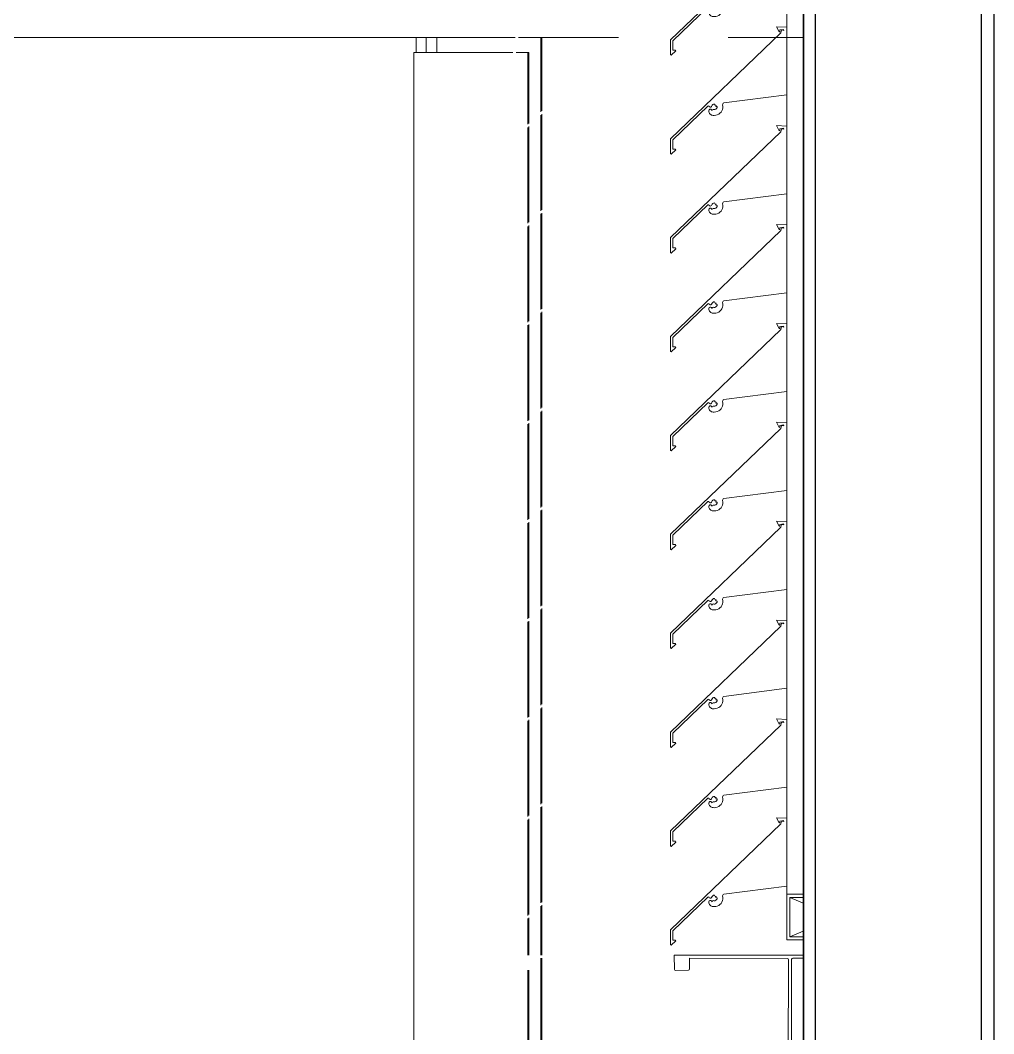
# Model space of a CAD drawing. Header units: millimetres. Extents: x -220592 to 404889, y -217665 to 38245.
# Drawn here: x 27251 to 27890, y -37621 to -36955 of the extents above; entities that cross this region are included whole.
import ezdxf

# ---------------------------------------------------------------- set-up
doc = ezdxf.new("R2010")
doc.units = ezdxf.units.MM
doc.set_wipeout_variables(frame=1)
doc.linetypes.add('XKITLINE00', pattern=[0])
for name, color, linetype in [('000 - 0_HIDE_OBJ_FRAMING_DEF_SUB_1', 7, 'Continuous'), ('000 - STRUCTURE_STEEL_FRAMING_SUB_COLOR_1', 7, 'Continuous'), ('000 - STRUCTURE_STEEL_FRAMING_SUB_COLOR_2', 7, 'Continuous'), ('000 - STRUCTURE_STEEL_FRAMING_WIPEOUT_', 7, 'Continuous')]:
    doc.layers.add(name, color=color, linetype=linetype)
doc.layers.add('Part', color=7, linetype='Continuous', lineweight=0)

# ---------------------------------------------------------------- blocks, each defined once
blk = doc.blocks.new('*A13995')
at = {"layer": 'Part', "color": 7, "linetype": 'XKITLINE00', "lineweight": 0}
for p, q in [((-171.648652, 139.556249), (-171.648652, 152.756135)), ((-172.298652, 152.406131), (-172.298652, 152.610427)), ((-172.298652, 151.756131), (-172.298652, 151.960427)), ((-172.298652, 151.106131), (-172.298652, 151.310427)), ((-172.298652, 150.456131), (-172.298652, 150.660427)), ((-172.298652, 149.806131), (-172.298652, 150.010427)), ((-172.298652, 149.156131), (-172.298652, 149.360427)), ((-172.298652, 148.506131), (-172.298652, 148.710427)), ((-172.298652, 147.856131), (-172.298652, 148.060427)), ((-172.298652, 147.206131), (-172.298652, 147.410427)), ((-172.298652, 146.556131), (-172.298652, 146.760427)), ((-172.298652, 145.906131), (-172.298652, 146.110427)), ((-172.298652, 145.256131), (-172.298652, 145.460427)), ((-172.298652, 144.606131), (-172.298652, 144.810427)), ((-172.298652, 143.956131), (-172.298652, 144.160427)), ((-172.298652, 143.306131), (-172.298652, 143.510427)), ((-172.298652, 142.656131), (-172.298652, 142.860427)), ((-172.298652, 142.006131), (-172.298652, 142.210427)), ((-172.298652, 141.356131), (-172.298652, 141.560427)), ((-172.298652, 140.706131), (-172.298652, 140.910427)), ((-172.298652, 140.056131), (-172.298652, 140.260427)), ((-172.298652, 139.556249), (-172.298652, 139.610427))]:
    blk.add_line(p, q, dxfattribs=at)
blk = doc.blocks.new('*A14062')
at = {"layer": 'Part', "color": 7, "linetype": 'XKITLINE00', "lineweight": 0}
for p, q in [((-172.298462, 140.056123), (-172.366148, 140.058745)), ((-172.366148, 140.058745), (-172.350613, 140.025258)), ((-172.350613, 140.025258), (-172.34549, 140.02567)), ((-172.34549, 140.02567), (-172.345361, 140.037861)), ((-172.345361, 140.037861), (-172.320378, 140.041001)), ((-172.335358, 140.037332), (-172.338255, 140.018789)), ((-172.335358, 140.037332), (-172.318342, 140.034428)), ((-172.320378, 140.041001), (-172.318342, 140.034428)), ((-172.298455, 139.610453), (-172.298462, 140.056123)), ((-172.338255, 140.018789), (-173.063377, 139.322543)), ((-172.720672, 139.550681), (-172.717536, 139.555233)), ((-172.717536, 139.555233), (-172.712461, 139.557423)), ((-172.712461, 139.557423), (-172.298455, 139.610453)), ((-173.048341, 139.316176), (-172.817326, 139.537579)), ((-172.817326, 139.537579), (-172.812166, 139.538671)), ((-172.810019, 139.512761), (-172.812659, 139.507287)), ((-172.812659, 139.507287), (-172.812163, 139.499517)), ((-172.812166, 139.538671), (-172.808512, 139.534044)), ((-172.812163, 139.499517), (-172.810428, 139.494021)), ((-172.810428, 139.494021), (-172.807674, 139.488958)), ((-172.804875, 139.515998), (-172.810019, 139.512761)), ((-172.808512, 139.534044), (-172.804048, 139.53019)), ((-172.807674, 139.488958), (-172.804002, 139.484515)), ((-172.798797, 139.51601), (-172.804875, 139.515998)), ((-172.804048, 139.53019), (-172.798154, 139.530396)), ((-172.793641, 139.512792), (-172.798797, 139.51601)), ((-172.798154, 139.530396), (-172.793971, 139.534553)), ((-172.793971, 139.534553), (-172.790857, 139.542126)), ((-172.790699, 139.50732), (-172.793641, 139.512792)), ((-172.790857, 139.542126), (-172.78619, 139.546913)), ((-172.788669, 139.512301), (-172.790699, 139.50732)), ((-172.783858, 139.514708), (-172.788669, 139.512301)), ((-172.78619, 139.546913), (-172.780114, 139.549703)), ((-172.77794, 139.513803), (-172.783858, 139.514708)), ((-172.780114, 139.549703), (-172.773442, 139.550125)), ((-172.77144, 139.514147), (-172.77794, 139.513803)), ((-172.773442, 139.550125), (-172.77112, 139.542735)), ((-172.765472, 139.516745), (-172.77144, 139.514147)), ((-172.77112, 139.542735), (-172.763955, 139.541791)), ((-172.76079, 139.521267), (-172.765472, 139.516745)), ((-172.763955, 139.541791), (-172.765124, 139.534731)), ((-172.765124, 139.534731), (-172.757418, 139.533625)), ((-172.757988, 139.527141), (-172.76079, 139.521267)), ((-172.757418, 139.533625), (-172.757988, 139.527141)), ((-172.747074, 139.483445), (-172.738758, 139.489423)), ((-172.738758, 139.489423), (-172.731662, 139.49681)), ((-172.731662, 139.49681), (-172.726022, 139.50536)), ((-172.726022, 139.50536), (-172.722024, 139.51479)), ((-172.722024, 139.51479), (-172.719801, 139.524789)), ((-172.720912, 139.545159), (-172.720672, 139.550681)), ((-172.719426, 139.535025), (-172.720912, 139.545159)), ((-172.719801, 139.524789), (-172.719426, 139.535025)), ((-172.804002, 139.484515), (-172.799549, 139.480857)), ((-172.799549, 139.480857), (-172.794479, 139.478117)), ((-172.794479, 139.478117), (-172.788978, 139.476398)), ((-172.788978, 139.476398), (-172.78325, 139.475762)), ((-172.78325, 139.475762), (-172.776451, 139.475664)), ((-172.776451, 139.475664), (-172.766238, 139.476449)), ((-172.766238, 139.476449), (-172.756337, 139.479072)), ((-172.756337, 139.479072), (-172.747074, 139.483445)), ((-173.063377, 139.322543), (-173.062824, 139.223392)), ((-173.047999, 139.25483), (-173.048341, 139.316176)), ((-173.062824, 139.223392), (-173.058143, 139.220923)), ((-173.058143, 139.220923), (-173.029494, 139.249812)), ((-173.030579, 139.254733), (-173.047999, 139.25483)), ((-173.029494, 139.249812), (-173.030579, 139.254733))]:
    blk.add_line(p, q, dxfattribs=at)
blk = doc.blocks.new('*A14063')
at = {"layer": 'Part', "color": 7, "linetype": 'XKITLINE00', "lineweight": 0}
for p, q in [((-172.298462, 140.706123), (-172.366148, 140.708745)), ((-172.366148, 140.708745), (-172.350613, 140.675258)), ((-172.34549, 140.67567), (-172.345361, 140.687861)), ((-172.345361, 140.687861), (-172.320378, 140.691001)), ((-172.335358, 140.687332), (-172.338255, 140.668789)), ((-172.335358, 140.687332), (-172.318342, 140.684428)), ((-172.320378, 140.691001), (-172.318342, 140.684428)), ((-172.298455, 140.260453), (-172.298462, 140.706123)), ((-172.338255, 140.668789), (-173.063377, 139.972543)), ((-172.350613, 140.675258), (-172.34549, 140.67567)), ((-172.712461, 140.207423), (-172.298455, 140.260453)), ((-173.048341, 139.966176), (-172.817326, 140.187579)), ((-172.817326, 140.187579), (-172.812166, 140.188671)), ((-172.810019, 140.162761), (-172.812659, 140.157287)), ((-172.812659, 140.157287), (-172.812163, 140.149517)), ((-172.812166, 140.188671), (-172.808512, 140.184044)), ((-172.804875, 140.165998), (-172.810019, 140.162761)), ((-172.808512, 140.184044), (-172.804048, 140.18019)), ((-172.798797, 140.16601), (-172.804875, 140.165998)), ((-172.804048, 140.18019), (-172.798154, 140.180396)), ((-172.793641, 140.162792), (-172.798797, 140.16601)), ((-172.798154, 140.180396), (-172.793971, 140.184553)), ((-172.793971, 140.184553), (-172.790857, 140.192126)), ((-172.790699, 140.15732), (-172.793641, 140.162792)), ((-172.790857, 140.192126), (-172.78619, 140.196913)), ((-172.788669, 140.162301), (-172.790699, 140.15732)), ((-172.783858, 140.164708), (-172.788669, 140.162301)), ((-172.78619, 140.196913), (-172.780114, 140.199703)), ((-172.77794, 140.163803), (-172.783858, 140.164708)), ((-172.780114, 140.199703), (-172.773442, 140.200125)), ((-172.77144, 140.164147), (-172.77794, 140.163803)), ((-172.773442, 140.200125), (-172.77112, 140.192735)), ((-172.765472, 140.166745), (-172.77144, 140.164147)), ((-172.77112, 140.192735), (-172.763955, 140.191791)), ((-172.76079, 140.171267), (-172.765472, 140.166745)), ((-172.763955, 140.191791), (-172.765124, 140.184731)), ((-172.765124, 140.184731), (-172.757418, 140.183625)), ((-172.757988, 140.177141), (-172.76079, 140.171267)), ((-172.757418, 140.183625), (-172.757988, 140.177141)), ((-172.731662, 140.14681), (-172.726022, 140.15536)), ((-172.726022, 140.15536), (-172.722024, 140.16479)), ((-172.722024, 140.16479), (-172.719801, 140.174789)), ((-172.720912, 140.195159), (-172.720672, 140.200681)), ((-172.719426, 140.185025), (-172.720912, 140.195159)), ((-172.720672, 140.200681), (-172.717536, 140.205233)), ((-172.719801, 140.174789), (-172.719426, 140.185025)), ((-172.717536, 140.205233), (-172.712461, 140.207423)), ((-172.812163, 140.149517), (-172.810428, 140.144021)), ((-172.810428, 140.144021), (-172.807674, 140.138958)), ((-172.807674, 140.138958), (-172.804002, 140.134515)), ((-172.804002, 140.134515), (-172.799549, 140.130857)), ((-172.799549, 140.130857), (-172.794479, 140.128117)), ((-172.794479, 140.128117), (-172.788978, 140.126398)), ((-172.788978, 140.126398), (-172.78325, 140.125762)), ((-172.78325, 140.125762), (-172.776451, 140.125664)), ((-172.776451, 140.125664), (-172.766238, 140.126449)), ((-172.766238, 140.126449), (-172.756337, 140.129072)), ((-172.756337, 140.129072), (-172.747074, 140.133445)), ((-172.747074, 140.133445), (-172.738758, 140.139423)), ((-172.738758, 140.139423), (-172.731662, 140.14681)), ((-173.063377, 139.972543), (-173.062824, 139.873392)), ((-173.047999, 139.90483), (-173.048341, 139.966176)), ((-173.058143, 139.870923), (-173.029494, 139.899812)), ((-173.030579, 139.904733), (-173.047999, 139.90483)), ((-173.029494, 139.899812), (-173.030579, 139.904733)), ((-173.062824, 139.873392), (-173.058143, 139.870923))]:
    blk.add_line(p, q, dxfattribs=at)
blk = doc.blocks.new('*A14064')
at = {"layer": 'Part', "color": 7, "linetype": 'XKITLINE00', "lineweight": 0}
for p, q in [((-172.298462, 141.356123), (-172.366148, 141.358745)), ((-172.366148, 141.358745), (-172.350613, 141.325258)), ((-172.298455, 140.910453), (-172.298462, 141.356123)), ((-172.338255, 141.318789), (-173.063377, 140.622543)), ((-172.350613, 141.325258), (-172.34549, 141.32567)), ((-172.34549, 141.32567), (-172.345361, 141.337861)), ((-172.345361, 141.337861), (-172.320378, 141.341001)), ((-172.335358, 141.337332), (-172.338255, 141.318789)), ((-172.335358, 141.337332), (-172.318342, 141.334428)), ((-172.320378, 141.341001), (-172.318342, 141.334428)), ((-172.712461, 140.857423), (-172.298455, 140.910453)), ((-173.048341, 140.616176), (-172.817326, 140.837579)), ((-172.817326, 140.837579), (-172.812166, 140.838671)), ((-172.812166, 140.838671), (-172.808512, 140.834044)), ((-172.808512, 140.834044), (-172.804048, 140.83019)), ((-172.804048, 140.83019), (-172.798154, 140.830396)), ((-172.798154, 140.830396), (-172.793971, 140.834553)), ((-172.793971, 140.834553), (-172.790857, 140.842126)), ((-172.790857, 140.842126), (-172.78619, 140.846913)), ((-172.78619, 140.846913), (-172.780114, 140.849703)), ((-172.780114, 140.849703), (-172.773442, 140.850125)), ((-172.773442, 140.850125), (-172.77112, 140.842735)), ((-172.77112, 140.842735), (-172.763955, 140.841791)), ((-172.76079, 140.821267), (-172.765472, 140.816745)), ((-172.763955, 140.841791), (-172.765124, 140.834731)), ((-172.765124, 140.834731), (-172.757418, 140.833625)), ((-172.757988, 140.827141), (-172.76079, 140.821267)), ((-172.757418, 140.833625), (-172.757988, 140.827141)), ((-172.722024, 140.81479), (-172.719801, 140.824789)), ((-172.720912, 140.845159), (-172.720672, 140.850681)), ((-172.719426, 140.835025), (-172.720912, 140.845159)), ((-172.720672, 140.850681), (-172.717536, 140.855233)), ((-172.719801, 140.824789), (-172.719426, 140.835025)), ((-172.717536, 140.855233), (-172.712461, 140.857423)), ((-172.810019, 140.812761), (-172.812659, 140.807287)), ((-172.812659, 140.807287), (-172.812163, 140.799517)), ((-172.812163, 140.799517), (-172.810428, 140.794021)), ((-172.810428, 140.794021), (-172.807674, 140.788958)), ((-172.804875, 140.815998), (-172.810019, 140.812761)), ((-172.807674, 140.788958), (-172.804002, 140.784515)), ((-172.798797, 140.81601), (-172.804875, 140.815998)), ((-172.804002, 140.784515), (-172.799549, 140.780857)), ((-172.799549, 140.780857), (-172.794479, 140.778117)), ((-172.793641, 140.812792), (-172.798797, 140.81601)), ((-172.794479, 140.778117), (-172.788978, 140.776398)), ((-172.790699, 140.80732), (-172.793641, 140.812792)), ((-172.788669, 140.812301), (-172.790699, 140.80732)), ((-172.788978, 140.776398), (-172.78325, 140.775762)), ((-172.783858, 140.814708), (-172.788669, 140.812301)), ((-172.77794, 140.813803), (-172.783858, 140.814708)), ((-172.78325, 140.775762), (-172.776451, 140.775664)), ((-172.77144, 140.814147), (-172.77794, 140.813803)), ((-172.776451, 140.775664), (-172.766238, 140.776449)), ((-172.765472, 140.816745), (-172.77144, 140.814147)), ((-172.766238, 140.776449), (-172.756337, 140.779072)), ((-172.756337, 140.779072), (-172.747074, 140.783445)), ((-172.747074, 140.783445), (-172.738758, 140.789423)), ((-172.738758, 140.789423), (-172.731662, 140.79681)), ((-172.731662, 140.79681), (-172.726022, 140.80536)), ((-172.726022, 140.80536), (-172.722024, 140.81479)), ((-173.063377, 140.622543), (-173.062824, 140.523392)), ((-173.047999, 140.55483), (-173.048341, 140.616176)), ((-173.030579, 140.554733), (-173.047999, 140.55483)), ((-173.029494, 140.549812), (-173.030579, 140.554733)), ((-173.062824, 140.523392), (-173.058143, 140.520923)), ((-173.058143, 140.520923), (-173.029494, 140.549812))]:
    blk.add_line(p, q, dxfattribs=at)
blk = doc.blocks.new('*A14065')
at = {"layer": 'Part', "color": 7, "linetype": 'XKITLINE00', "lineweight": 0}
for p, q in [((-172.338255, 141.968789), (-173.063377, 141.272543)), ((-172.298462, 142.006123), (-172.366148, 142.008745)), ((-172.366148, 142.008745), (-172.350613, 141.975258)), ((-172.350613, 141.975258), (-172.34549, 141.97567)), ((-172.34549, 141.97567), (-172.345361, 141.987861)), ((-172.345361, 141.987861), (-172.320378, 141.991001)), ((-172.335358, 141.987332), (-172.338255, 141.968789)), ((-172.335358, 141.987332), (-172.318342, 141.984428)), ((-172.320378, 141.991001), (-172.318342, 141.984428)), ((-172.298455, 141.560453), (-172.298462, 142.006123)), ((-172.712461, 141.507423), (-172.298455, 141.560453)), ((-173.048341, 141.266176), (-172.817326, 141.487579)), ((-172.817326, 141.487579), (-172.812166, 141.488671)), ((-172.812166, 141.488671), (-172.808512, 141.484044)), ((-172.793971, 141.484553), (-172.790857, 141.492126)), ((-172.790857, 141.492126), (-172.78619, 141.496913)), ((-172.78619, 141.496913), (-172.780114, 141.499703)), ((-172.780114, 141.499703), (-172.773442, 141.500125)), ((-172.773442, 141.500125), (-172.77112, 141.492735)), ((-172.77112, 141.492735), (-172.763955, 141.491791)), ((-172.763955, 141.491791), (-172.765124, 141.484731)), ((-172.720912, 141.495159), (-172.720672, 141.500681)), ((-172.719426, 141.485025), (-172.720912, 141.495159)), ((-172.720672, 141.500681), (-172.717536, 141.505233)), ((-172.717536, 141.505233), (-172.712461, 141.507423)), ((-172.810019, 141.462761), (-172.812659, 141.457287)), ((-172.812659, 141.457287), (-172.812163, 141.449517)), ((-172.812163, 141.449517), (-172.810428, 141.444021)), ((-172.810428, 141.444021), (-172.807674, 141.438958)), ((-172.804875, 141.465998), (-172.810019, 141.462761)), ((-172.808512, 141.484044), (-172.804048, 141.48019)), ((-172.807674, 141.438958), (-172.804002, 141.434515)), ((-172.798797, 141.46601), (-172.804875, 141.465998)), ((-172.804048, 141.48019), (-172.798154, 141.480396)), ((-172.804002, 141.434515), (-172.799549, 141.430857)), ((-172.799549, 141.430857), (-172.794479, 141.428117)), ((-172.793641, 141.462792), (-172.798797, 141.46601)), ((-172.798154, 141.480396), (-172.793971, 141.484553)), ((-172.794479, 141.428117), (-172.788978, 141.426398)), ((-172.790699, 141.45732), (-172.793641, 141.462792)), ((-172.788669, 141.462301), (-172.790699, 141.45732)), ((-172.788978, 141.426398), (-172.78325, 141.425762)), ((-172.783858, 141.464708), (-172.788669, 141.462301)), ((-172.77794, 141.463803), (-172.783858, 141.464708)), ((-172.78325, 141.425762), (-172.776451, 141.425664)), ((-172.77144, 141.464147), (-172.77794, 141.463803)), ((-172.776451, 141.425664), (-172.766238, 141.426449)), ((-172.765472, 141.466745), (-172.77144, 141.464147)), ((-172.766238, 141.426449), (-172.756337, 141.429072)), ((-172.76079, 141.471267), (-172.765472, 141.466745)), ((-172.765124, 141.484731), (-172.757418, 141.483625)), ((-172.757988, 141.477141), (-172.76079, 141.471267)), ((-172.757418, 141.483625), (-172.757988, 141.477141)), ((-172.756337, 141.429072), (-172.747074, 141.433445)), ((-172.747074, 141.433445), (-172.738758, 141.439423)), ((-172.738758, 141.439423), (-172.731662, 141.44681)), ((-172.731662, 141.44681), (-172.726022, 141.45536)), ((-172.726022, 141.45536), (-172.722024, 141.46479)), ((-172.722024, 141.46479), (-172.719801, 141.474789)), ((-172.719801, 141.474789), (-172.719426, 141.485025)), ((-173.063377, 141.272543), (-173.062824, 141.173392)), ((-173.047999, 141.20483), (-173.048341, 141.266176)), ((-173.062824, 141.173392), (-173.058143, 141.170923)), ((-173.058143, 141.170923), (-173.029494, 141.199812)), ((-173.030579, 141.204733), (-173.047999, 141.20483)), ((-173.029494, 141.199812), (-173.030579, 141.204733))]:
    blk.add_line(p, q, dxfattribs=at)
blk = doc.blocks.new('*A14066')
at = {"layer": 'Part', "color": 7, "linetype": 'XKITLINE00', "lineweight": 0}
for p, q in [((-172.338255, 142.618789), (-173.063377, 141.922543)), ((-172.298462, 142.656123), (-172.366148, 142.658745)), ((-172.366148, 142.658745), (-172.350613, 142.625258)), ((-172.350613, 142.625258), (-172.34549, 142.62567)), ((-172.34549, 142.62567), (-172.345361, 142.637861)), ((-172.345361, 142.637861), (-172.320378, 142.641001)), ((-172.335358, 142.637332), (-172.338255, 142.618789)), ((-172.335358, 142.637332), (-172.318342, 142.634428)), ((-172.320378, 142.641001), (-172.318342, 142.634428)), ((-172.298455, 142.210453), (-172.298462, 142.656123)), ((-172.720672, 142.150681), (-172.717536, 142.155233)), ((-172.717536, 142.155233), (-172.712461, 142.157423)), ((-172.712461, 142.157423), (-172.298455, 142.210453)), ((-173.048341, 141.916176), (-172.817326, 142.137579)), ((-172.817326, 142.137579), (-172.812166, 142.138671)), ((-172.810019, 142.112761), (-172.812659, 142.107287)), ((-172.812659, 142.107287), (-172.812163, 142.099517)), ((-172.812166, 142.138671), (-172.808512, 142.134044)), ((-172.812163, 142.099517), (-172.810428, 142.094021)), ((-172.810428, 142.094021), (-172.807674, 142.088958)), ((-172.804875, 142.115998), (-172.810019, 142.112761)), ((-172.808512, 142.134044), (-172.804048, 142.13019)), ((-172.807674, 142.088958), (-172.804002, 142.084515)), ((-172.798797, 142.11601), (-172.804875, 142.115998)), ((-172.804048, 142.13019), (-172.798154, 142.130396)), ((-172.793641, 142.112792), (-172.798797, 142.11601)), ((-172.798154, 142.130396), (-172.793971, 142.134553)), ((-172.793971, 142.134553), (-172.790857, 142.142126)), ((-172.790699, 142.10732), (-172.793641, 142.112792)), ((-172.790857, 142.142126), (-172.78619, 142.146913)), ((-172.788669, 142.112301), (-172.790699, 142.10732)), ((-172.783858, 142.114708), (-172.788669, 142.112301)), ((-172.78619, 142.146913), (-172.780114, 142.149703)), ((-172.77794, 142.113803), (-172.783858, 142.114708)), ((-172.780114, 142.149703), (-172.773442, 142.150125)), ((-172.77144, 142.114147), (-172.77794, 142.113803)), ((-172.773442, 142.150125), (-172.77112, 142.142735)), ((-172.765472, 142.116745), (-172.77144, 142.114147)), ((-172.77112, 142.142735), (-172.763955, 142.141791)), ((-172.76079, 142.121267), (-172.765472, 142.116745)), ((-172.763955, 142.141791), (-172.765124, 142.134731)), ((-172.765124, 142.134731), (-172.757418, 142.133625)), ((-172.757988, 142.127141), (-172.76079, 142.121267)), ((-172.757418, 142.133625), (-172.757988, 142.127141)), ((-172.747074, 142.083445), (-172.738758, 142.089423)), ((-172.738758, 142.089423), (-172.731662, 142.09681)), ((-172.731662, 142.09681), (-172.726022, 142.10536)), ((-172.726022, 142.10536), (-172.722024, 142.11479)), ((-172.722024, 142.11479), (-172.719801, 142.124789)), ((-172.720912, 142.145159), (-172.720672, 142.150681)), ((-172.719426, 142.135025), (-172.720912, 142.145159)), ((-172.719801, 142.124789), (-172.719426, 142.135025)), ((-172.804002, 142.084515), (-172.799549, 142.080857)), ((-172.799549, 142.080857), (-172.794479, 142.078117)), ((-172.794479, 142.078117), (-172.788978, 142.076398)), ((-172.788978, 142.076398), (-172.78325, 142.075762)), ((-172.78325, 142.075762), (-172.776451, 142.075664)), ((-172.776451, 142.075664), (-172.766238, 142.076449)), ((-172.766238, 142.076449), (-172.756337, 142.079072)), ((-172.756337, 142.079072), (-172.747074, 142.083445)), ((-173.063377, 141.922543), (-173.062824, 141.823392)), ((-173.047999, 141.85483), (-173.048341, 141.916176)), ((-173.062824, 141.823392), (-173.058143, 141.820923)), ((-173.058143, 141.820923), (-173.029494, 141.849812)), ((-173.030579, 141.854733), (-173.047999, 141.85483)), ((-173.029494, 141.849812), (-173.030579, 141.854733))]:
    blk.add_line(p, q, dxfattribs=at)
blk = doc.blocks.new('*A14067')
at = {"layer": 'Part', "color": 7, "linetype": 'XKITLINE00', "lineweight": 0}
for p, q in [((-172.298462, 143.306123), (-172.366148, 143.308745)), ((-172.366148, 143.308745), (-172.350613, 143.275258)), ((-172.34549, 143.27567), (-172.345361, 143.287861)), ((-172.345361, 143.287861), (-172.320378, 143.291001)), ((-172.335358, 143.287332), (-172.338255, 143.268789)), ((-172.335358, 143.287332), (-172.318342, 143.284428)), ((-172.320378, 143.291001), (-172.318342, 143.284428)), ((-172.298455, 142.860453), (-172.298462, 143.306123)), ((-172.338255, 143.268789), (-173.063377, 142.572543)), ((-172.350613, 143.275258), (-172.34549, 143.27567)), ((-172.712461, 142.807423), (-172.298455, 142.860453)), ((-173.048341, 142.566176), (-172.817326, 142.787579)), ((-172.817326, 142.787579), (-172.812166, 142.788671)), ((-172.810019, 142.762761), (-172.812659, 142.757287)), ((-172.812659, 142.757287), (-172.812163, 142.749517)), ((-172.812166, 142.788671), (-172.808512, 142.784044)), ((-172.804875, 142.765998), (-172.810019, 142.762761)), ((-172.808512, 142.784044), (-172.804048, 142.78019)), ((-172.798797, 142.76601), (-172.804875, 142.765998)), ((-172.804048, 142.78019), (-172.798154, 142.780396)), ((-172.793641, 142.762792), (-172.798797, 142.76601)), ((-172.798154, 142.780396), (-172.793971, 142.784553)), ((-172.793971, 142.784553), (-172.790857, 142.792126)), ((-172.790699, 142.75732), (-172.793641, 142.762792)), ((-172.790857, 142.792126), (-172.78619, 142.796913)), ((-172.788669, 142.762301), (-172.790699, 142.75732)), ((-172.783858, 142.764708), (-172.788669, 142.762301)), ((-172.78619, 142.796913), (-172.780114, 142.799703)), ((-172.77794, 142.763803), (-172.783858, 142.764708)), ((-172.780114, 142.799703), (-172.773442, 142.800125)), ((-172.77144, 142.764147), (-172.77794, 142.763803)), ((-172.773442, 142.800125), (-172.77112, 142.792735)), ((-172.765472, 142.766745), (-172.77144, 142.764147)), ((-172.77112, 142.792735), (-172.763955, 142.791791)), ((-172.76079, 142.771267), (-172.765472, 142.766745)), ((-172.763955, 142.791791), (-172.765124, 142.784731)), ((-172.765124, 142.784731), (-172.757418, 142.783625)), ((-172.757988, 142.777141), (-172.76079, 142.771267)), ((-172.757418, 142.783625), (-172.757988, 142.777141)), ((-172.731662, 142.74681), (-172.726022, 142.75536)), ((-172.726022, 142.75536), (-172.722024, 142.76479)), ((-172.722024, 142.76479), (-172.719801, 142.774789)), ((-172.720912, 142.795159), (-172.720672, 142.800681)), ((-172.719426, 142.785025), (-172.720912, 142.795159)), ((-172.720672, 142.800681), (-172.717536, 142.805233)), ((-172.719801, 142.774789), (-172.719426, 142.785025)), ((-172.717536, 142.805233), (-172.712461, 142.807423)), ((-172.812163, 142.749517), (-172.810428, 142.744021)), ((-172.810428, 142.744021), (-172.807674, 142.738958)), ((-172.807674, 142.738958), (-172.804002, 142.734515)), ((-172.804002, 142.734515), (-172.799549, 142.730857)), ((-172.799549, 142.730857), (-172.794479, 142.728117)), ((-172.794479, 142.728117), (-172.788978, 142.726398)), ((-172.788978, 142.726398), (-172.78325, 142.725762)), ((-172.78325, 142.725762), (-172.776451, 142.725664)), ((-172.776451, 142.725664), (-172.766238, 142.726449)), ((-172.766238, 142.726449), (-172.756337, 142.729072)), ((-172.756337, 142.729072), (-172.747074, 142.733445)), ((-172.747074, 142.733445), (-172.738758, 142.739423)), ((-172.738758, 142.739423), (-172.731662, 142.74681)), ((-173.063377, 142.572543), (-173.062824, 142.473392)), ((-173.047999, 142.50483), (-173.048341, 142.566176)), ((-173.058143, 142.470923), (-173.029494, 142.499812)), ((-173.030579, 142.504733), (-173.047999, 142.50483)), ((-173.029494, 142.499812), (-173.030579, 142.504733)), ((-173.062824, 142.473392), (-173.058143, 142.470923))]:
    blk.add_line(p, q, dxfattribs=at)
blk = doc.blocks.new('*A14068')
at = {"layer": 'Part', "color": 7, "linetype": 'XKITLINE00', "lineweight": 0}
for p, q in [((-172.298462, 143.956123), (-172.366148, 143.958745)), ((-172.366148, 143.958745), (-172.350613, 143.925258)), ((-172.298455, 143.510453), (-172.298462, 143.956123)), ((-172.338255, 143.918789), (-173.063377, 143.222543)), ((-172.350613, 143.925258), (-172.34549, 143.92567)), ((-172.34549, 143.92567), (-172.345361, 143.937861)), ((-172.345361, 143.937861), (-172.320378, 143.941001)), ((-172.335358, 143.937332), (-172.338255, 143.918789)), ((-172.335358, 143.937332), (-172.318342, 143.934428)), ((-172.320378, 143.941001), (-172.318342, 143.934428)), ((-172.712461, 143.457423), (-172.298455, 143.510453)), ((-173.048341, 143.216176), (-172.817326, 143.437579)), ((-172.817326, 143.437579), (-172.812166, 143.438671)), ((-172.812166, 143.438671), (-172.808512, 143.434044)), ((-172.808512, 143.434044), (-172.804048, 143.43019)), ((-172.804048, 143.43019), (-172.798154, 143.430396)), ((-172.798154, 143.430396), (-172.793971, 143.434553)), ((-172.793971, 143.434553), (-172.790857, 143.442126)), ((-172.790857, 143.442126), (-172.78619, 143.446913)), ((-172.78619, 143.446913), (-172.780114, 143.449703)), ((-172.780114, 143.449703), (-172.773442, 143.450125)), ((-172.773442, 143.450125), (-172.77112, 143.442735)), ((-172.77112, 143.442735), (-172.763955, 143.441791)), ((-172.76079, 143.421267), (-172.765472, 143.416745)), ((-172.763955, 143.441791), (-172.765124, 143.434731)), ((-172.765124, 143.434731), (-172.757418, 143.433625)), ((-172.757988, 143.427141), (-172.76079, 143.421267)), ((-172.757418, 143.433625), (-172.757988, 143.427141)), ((-172.722024, 143.41479), (-172.719801, 143.424789)), ((-172.720912, 143.445159), (-172.720672, 143.450681)), ((-172.719426, 143.435025), (-172.720912, 143.445159)), ((-172.720672, 143.450681), (-172.717536, 143.455233)), ((-172.719801, 143.424789), (-172.719426, 143.435025)), ((-172.717536, 143.455233), (-172.712461, 143.457423)), ((-172.810019, 143.412761), (-172.812659, 143.407287)), ((-172.812659, 143.407287), (-172.812163, 143.399517)), ((-172.812163, 143.399517), (-172.810428, 143.394021)), ((-172.810428, 143.394021), (-172.807674, 143.388958)), ((-172.804875, 143.415998), (-172.810019, 143.412761)), ((-172.807674, 143.388958), (-172.804002, 143.384515)), ((-172.798797, 143.41601), (-172.804875, 143.415998)), ((-172.804002, 143.384515), (-172.799549, 143.380857)), ((-172.799549, 143.380857), (-172.794479, 143.378117)), ((-172.793641, 143.412792), (-172.798797, 143.41601)), ((-172.794479, 143.378117), (-172.788978, 143.376398)), ((-172.790699, 143.40732), (-172.793641, 143.412792)), ((-172.788669, 143.412301), (-172.790699, 143.40732)), ((-172.788978, 143.376398), (-172.78325, 143.375762)), ((-172.783858, 143.414708), (-172.788669, 143.412301)), ((-172.77794, 143.413803), (-172.783858, 143.414708)), ((-172.78325, 143.375762), (-172.776451, 143.375664)), ((-172.77144, 143.414147), (-172.77794, 143.413803)), ((-172.776451, 143.375664), (-172.766238, 143.376449)), ((-172.765472, 143.416745), (-172.77144, 143.414147)), ((-172.766238, 143.376449), (-172.756337, 143.379072)), ((-172.756337, 143.379072), (-172.747074, 143.383445)), ((-172.747074, 143.383445), (-172.738758, 143.389423)), ((-172.738758, 143.389423), (-172.731662, 143.39681)), ((-172.731662, 143.39681), (-172.726022, 143.40536)), ((-172.726022, 143.40536), (-172.722024, 143.41479)), ((-173.063377, 143.222543), (-173.062824, 143.123392)), ((-173.047999, 143.15483), (-173.048341, 143.216176)), ((-173.030579, 143.154733), (-173.047999, 143.15483)), ((-173.029494, 143.149812), (-173.030579, 143.154733)), ((-173.062824, 143.123392), (-173.058143, 143.120923)), ((-173.058143, 143.120923), (-173.029494, 143.149812))]:
    blk.add_line(p, q, dxfattribs=at)
blk = doc.blocks.new('*A14069')
at = {"layer": 'Part', "color": 7, "linetype": 'XKITLINE00', "lineweight": 0}
for p, q in [((-172.338255, 144.568789), (-173.063377, 143.872543)), ((-172.298462, 144.606123), (-172.366148, 144.608745)), ((-172.366148, 144.608745), (-172.350613, 144.575258)), ((-172.350613, 144.575258), (-172.34549, 144.57567)), ((-172.34549, 144.57567), (-172.345361, 144.587861)), ((-172.345361, 144.587861), (-172.320378, 144.591001)), ((-172.335358, 144.587332), (-172.338255, 144.568789)), ((-172.335358, 144.587332), (-172.318342, 144.584428)), ((-172.320378, 144.591001), (-172.318342, 144.584428)), ((-172.298455, 144.160453), (-172.298462, 144.606123)), ((-172.712461, 144.107423), (-172.298455, 144.160453)), ((-173.048341, 143.866176), (-172.817326, 144.087579)), ((-172.817326, 144.087579), (-172.812166, 144.088671)), ((-172.812166, 144.088671), (-172.808512, 144.084044)), ((-172.808512, 144.084044), (-172.804048, 144.08019)), ((-172.798154, 144.080396), (-172.793971, 144.084553)), ((-172.793971, 144.084553), (-172.790857, 144.092126)), ((-172.790857, 144.092126), (-172.78619, 144.096913)), ((-172.78619, 144.096913), (-172.780114, 144.099703)), ((-172.780114, 144.099703), (-172.773442, 144.100125)), ((-172.773442, 144.100125), (-172.77112, 144.092735)), ((-172.77112, 144.092735), (-172.763955, 144.091791)), ((-172.763955, 144.091791), (-172.765124, 144.084731)), ((-172.765124, 144.084731), (-172.757418, 144.083625)), ((-172.757418, 144.083625), (-172.757988, 144.077141)), ((-172.720912, 144.095159), (-172.720672, 144.100681)), ((-172.719426, 144.085025), (-172.720912, 144.095159)), ((-172.720672, 144.100681), (-172.717536, 144.105233)), ((-172.719801, 144.074789), (-172.719426, 144.085025)), ((-172.717536, 144.105233), (-172.712461, 144.107423)), ((-172.810019, 144.062761), (-172.812659, 144.057287)), ((-172.812659, 144.057287), (-172.812163, 144.049517)), ((-172.812163, 144.049517), (-172.810428, 144.044021)), ((-172.810428, 144.044021), (-172.807674, 144.038958)), ((-172.804875, 144.065998), (-172.810019, 144.062761)), ((-172.807674, 144.038958), (-172.804002, 144.034515)), ((-172.798797, 144.06601), (-172.804875, 144.065998)), ((-172.804048, 144.08019), (-172.798154, 144.080396)), ((-172.804002, 144.034515), (-172.799549, 144.030857)), ((-172.799549, 144.030857), (-172.794479, 144.028117)), ((-172.793641, 144.062792), (-172.798797, 144.06601)), ((-172.794479, 144.028117), (-172.788978, 144.026398)), ((-172.790699, 144.05732), (-172.793641, 144.062792)), ((-172.788669, 144.062301), (-172.790699, 144.05732)), ((-172.788978, 144.026398), (-172.78325, 144.025762)), ((-172.783858, 144.064708), (-172.788669, 144.062301)), ((-172.77794, 144.063803), (-172.783858, 144.064708)), ((-172.78325, 144.025762), (-172.776451, 144.025664)), ((-172.77144, 144.064147), (-172.77794, 144.063803)), ((-172.776451, 144.025664), (-172.766238, 144.026449)), ((-172.765472, 144.066745), (-172.77144, 144.064147)), ((-172.766238, 144.026449), (-172.756337, 144.029072)), ((-172.76079, 144.071267), (-172.765472, 144.066745)), ((-172.757988, 144.077141), (-172.76079, 144.071267)), ((-172.756337, 144.029072), (-172.747074, 144.033445)), ((-172.747074, 144.033445), (-172.738758, 144.039423)), ((-172.738758, 144.039423), (-172.731662, 144.04681)), ((-172.731662, 144.04681), (-172.726022, 144.05536)), ((-172.726022, 144.05536), (-172.722024, 144.06479)), ((-172.722024, 144.06479), (-172.719801, 144.074789)), ((-173.063377, 143.872543), (-173.062824, 143.773392)), ((-173.047999, 143.80483), (-173.048341, 143.866176)), ((-173.062824, 143.773392), (-173.058143, 143.770923)), ((-173.058143, 143.770923), (-173.029494, 143.799812)), ((-173.030579, 143.804733), (-173.047999, 143.80483)), ((-173.029494, 143.799812), (-173.030579, 143.804733))]:
    blk.add_line(p, q, dxfattribs=at)
blk = doc.blocks.new('*A14070')
at = {"layer": 'Part', "color": 7, "linetype": 'XKITLINE00', "lineweight": 0}
for p, q in [((-172.338255, 145.218789), (-173.063377, 144.522543)), ((-172.298462, 145.256123), (-172.366148, 145.258745)), ((-172.366148, 145.258745), (-172.350613, 145.225258)), ((-172.350613, 145.225258), (-172.34549, 145.22567)), ((-172.34549, 145.22567), (-172.345361, 145.237861)), ((-172.345361, 145.237861), (-172.320378, 145.241001)), ((-172.335358, 145.237332), (-172.338255, 145.218789)), ((-172.335358, 145.237332), (-172.318342, 145.234428)), ((-172.320378, 145.241001), (-172.318342, 145.234428)), ((-172.298455, 144.810453), (-172.298462, 145.256123)), ((-172.78619, 144.746913), (-172.780114, 144.749703)), ((-172.780114, 144.749703), (-172.773442, 144.750125)), ((-172.773442, 144.750125), (-172.77112, 144.742735)), ((-172.720912, 144.745159), (-172.720672, 144.750681)), ((-172.720672, 144.750681), (-172.717536, 144.755233)), ((-172.717536, 144.755233), (-172.712461, 144.757423)), ((-172.712461, 144.757423), (-172.298455, 144.810453)), ((-173.048341, 144.516176), (-172.817326, 144.737579)), ((-172.817326, 144.737579), (-172.812166, 144.738671)), ((-172.810019, 144.712761), (-172.812659, 144.707287)), ((-172.812659, 144.707287), (-172.812163, 144.699517)), ((-172.812166, 144.738671), (-172.808512, 144.734044)), ((-172.812163, 144.699517), (-172.810428, 144.694021)), ((-172.810428, 144.694021), (-172.807674, 144.688958)), ((-172.804875, 144.715998), (-172.810019, 144.712761)), ((-172.808512, 144.734044), (-172.804048, 144.73019)), ((-172.807674, 144.688958), (-172.804002, 144.684515)), ((-172.798797, 144.71601), (-172.804875, 144.715998)), ((-172.804048, 144.73019), (-172.798154, 144.730396)), ((-172.804002, 144.684515), (-172.799549, 144.680857)), ((-172.793641, 144.712792), (-172.798797, 144.71601)), ((-172.798154, 144.730396), (-172.793971, 144.734553)), ((-172.793971, 144.734553), (-172.790857, 144.742126)), ((-172.790699, 144.70732), (-172.793641, 144.712792)), ((-172.790857, 144.742126), (-172.78619, 144.746913)), ((-172.788669, 144.712301), (-172.790699, 144.70732)), ((-172.783858, 144.714708), (-172.788669, 144.712301)), ((-172.77794, 144.713803), (-172.783858, 144.714708)), ((-172.77144, 144.714147), (-172.77794, 144.713803)), ((-172.765472, 144.716745), (-172.77144, 144.714147)), ((-172.77112, 144.742735), (-172.763955, 144.741791)), ((-172.76079, 144.721267), (-172.765472, 144.716745)), ((-172.763955, 144.741791), (-172.765124, 144.734731)), ((-172.765124, 144.734731), (-172.757418, 144.733625)), ((-172.757988, 144.727141), (-172.76079, 144.721267)), ((-172.757418, 144.733625), (-172.757988, 144.727141)), ((-172.756337, 144.679072), (-172.747074, 144.683445)), ((-172.747074, 144.683445), (-172.738758, 144.689423)), ((-172.738758, 144.689423), (-172.731662, 144.69681)), ((-172.731662, 144.69681), (-172.726022, 144.70536)), ((-172.726022, 144.70536), (-172.722024, 144.71479)), ((-172.722024, 144.71479), (-172.719801, 144.724789)), ((-172.719426, 144.735025), (-172.720912, 144.745159)), ((-172.719801, 144.724789), (-172.719426, 144.735025)), ((-172.799549, 144.680857), (-172.794479, 144.678117)), ((-172.794479, 144.678117), (-172.788978, 144.676398)), ((-172.788978, 144.676398), (-172.78325, 144.675762)), ((-172.78325, 144.675762), (-172.776451, 144.675664)), ((-172.776451, 144.675664), (-172.766238, 144.676449)), ((-172.766238, 144.676449), (-172.756337, 144.679072)), ((-173.063377, 144.522543), (-173.062824, 144.423392)), ((-173.047999, 144.45483), (-173.048341, 144.516176)), ((-173.062824, 144.423392), (-173.058143, 144.420923)), ((-173.058143, 144.420923), (-173.029494, 144.449812)), ((-173.030579, 144.454733), (-173.047999, 144.45483)), ((-173.029494, 144.449812), (-173.030579, 144.454733))]:
    blk.add_line(p, q, dxfattribs=at)
blk = doc.blocks.new('*A14071')
at = {"layer": 'Part', "color": 7, "linetype": 'XKITLINE00', "lineweight": 0}
for p, q in [((-172.298462, 145.906123), (-172.366148, 145.908745)), ((-172.366148, 145.908745), (-172.350613, 145.875258)), ((-172.34549, 145.87567), (-172.345361, 145.887861)), ((-172.345361, 145.887861), (-172.320378, 145.891001)), ((-172.335358, 145.887332), (-172.338255, 145.868789)), ((-172.335358, 145.887332), (-172.318342, 145.884428)), ((-172.320378, 145.891001), (-172.318342, 145.884428)), ((-172.298455, 145.460453), (-172.298462, 145.906123)), ((-172.338255, 145.868789), (-173.063377, 145.172543)), ((-172.350613, 145.875258), (-172.34549, 145.87567)), ((-172.712461, 145.407423), (-172.298455, 145.460453)), ((-173.048341, 145.166176), (-172.817326, 145.387579)), ((-172.817326, 145.387579), (-172.812166, 145.388671)), ((-172.810019, 145.362761), (-172.812659, 145.357287)), ((-172.812659, 145.357287), (-172.812163, 145.349517)), ((-172.812166, 145.388671), (-172.808512, 145.384044)), ((-172.812163, 145.349517), (-172.810428, 145.344021)), ((-172.804875, 145.365998), (-172.810019, 145.362761)), ((-172.808512, 145.384044), (-172.804048, 145.38019)), ((-172.798797, 145.36601), (-172.804875, 145.365998)), ((-172.804048, 145.38019), (-172.798154, 145.380396)), ((-172.793641, 145.362792), (-172.798797, 145.36601)), ((-172.798154, 145.380396), (-172.793971, 145.384553)), ((-172.793971, 145.384553), (-172.790857, 145.392126)), ((-172.790699, 145.35732), (-172.793641, 145.362792)), ((-172.790857, 145.392126), (-172.78619, 145.396913)), ((-172.788669, 145.362301), (-172.790699, 145.35732)), ((-172.783858, 145.364708), (-172.788669, 145.362301)), ((-172.78619, 145.396913), (-172.780114, 145.399703)), ((-172.77794, 145.363803), (-172.783858, 145.364708)), ((-172.780114, 145.399703), (-172.773442, 145.400125)), ((-172.77144, 145.364147), (-172.77794, 145.363803)), ((-172.773442, 145.400125), (-172.77112, 145.392735)), ((-172.765472, 145.366745), (-172.77144, 145.364147)), ((-172.77112, 145.392735), (-172.763955, 145.391791)), ((-172.76079, 145.371267), (-172.765472, 145.366745)), ((-172.763955, 145.391791), (-172.765124, 145.384731)), ((-172.765124, 145.384731), (-172.757418, 145.383625)), ((-172.757988, 145.377141), (-172.76079, 145.371267)), ((-172.757418, 145.383625), (-172.757988, 145.377141)), ((-172.731662, 145.34681), (-172.726022, 145.35536)), ((-172.726022, 145.35536), (-172.722024, 145.36479)), ((-172.722024, 145.36479), (-172.719801, 145.374789)), ((-172.720912, 145.395159), (-172.720672, 145.400681)), ((-172.719426, 145.385025), (-172.720912, 145.395159)), ((-172.720672, 145.400681), (-172.717536, 145.405233)), ((-172.719801, 145.374789), (-172.719426, 145.385025)), ((-172.717536, 145.405233), (-172.712461, 145.407423)), ((-172.810428, 145.344021), (-172.807674, 145.338958)), ((-172.807674, 145.338958), (-172.804002, 145.334515)), ((-172.804002, 145.334515), (-172.799549, 145.330857)), ((-172.799549, 145.330857), (-172.794479, 145.328117)), ((-172.794479, 145.328117), (-172.788978, 145.326398)), ((-172.788978, 145.326398), (-172.78325, 145.325762)), ((-172.78325, 145.325762), (-172.776451, 145.325664)), ((-172.776451, 145.325664), (-172.766238, 145.326449)), ((-172.766238, 145.326449), (-172.756337, 145.329072)), ((-172.756337, 145.329072), (-172.747074, 145.333445)), ((-172.747074, 145.333445), (-172.738758, 145.339423)), ((-172.738758, 145.339423), (-172.731662, 145.34681)), ((-173.063377, 145.172543), (-173.062824, 145.073392)), ((-173.047999, 145.10483), (-173.048341, 145.166176)), ((-173.058143, 145.070923), (-173.029494, 145.099812)), ((-173.030579, 145.104733), (-173.047999, 145.10483)), ((-173.029494, 145.099812), (-173.030579, 145.104733)), ((-173.062824, 145.073392), (-173.058143, 145.070923))]:
    blk.add_line(p, q, dxfattribs=at)
blk = doc.blocks.new('*A14077')
at = {"layer": 'Part', "color": 7, "linetype": 'XKITLINE00', "lineweight": 0}
for p, q in [((-172.298652, 139.256249), (-172.298652, 139.556249)), ((-171.648652, 139.556249), (-172.298652, 139.556249)), ((-171.648652, 139.256249), (-171.648652, 139.556249)), ((-172.278652, 139.276249), (-171.668652, 139.536249)), ((-172.278652, 139.536249), (-171.668652, 139.276249)), ((-172.278652, 139.276249), (-172.278652, 139.536249)), ((-172.278652, 139.536249), (-171.668652, 139.536249)), ((-171.668652, 139.536249), (-171.668652, 139.276249)), ((-172.298652, 139.256249), (-171.648652, 139.256249)), ((-171.668652, 139.276249), (-172.278652, 139.276249))]:
    blk.add_line(p, q, dxfattribs=at)
blk = doc.blocks.new('*A14078')
at = {"layer": 'Part', "color": 7, "linetype": 'XKITLINE00', "lineweight": 0}
for p, q in [((-171.648937, 139.40603), (-171.648981, 139.15603)), ((-171.628937, 139.406027), (-171.648937, 139.40603)), ((-171.628982, 139.146027), (-171.628937, 139.406027)), ((-171.648981, 139.15603), (-173.03898, 139.156273)), ((-173.03898, 139.156273), (-173.038236, 139.062446)), ((-172.938996, 139.066255), (-172.938984, 139.136255)), ((-172.938984, 139.136255), (-172.295157, 139.135382)), ((-172.295157, 139.135382), (-172.29067, 139.131698)), ((-172.29067, 139.131698), (-172.288986, 139.126142)), ((-172.288986, 139.126142), (-172.289912, 138.182315)), ((-172.26915, 138.186138), (-172.268986, 139.126138)), ((-172.268986, 139.126138), (-172.268224, 139.129965)), ((-172.268224, 139.129965), (-172.26454, 139.134452)), ((-172.26454, 139.134452), (-172.258984, 139.136137)), ((-172.258984, 139.136137), (-171.635157, 139.136789)), ((-171.635157, 139.136789), (-171.630669, 139.140471)), ((-171.630669, 139.140471), (-171.628982, 139.146027)), ((-173.038236, 139.062446), (-173.034553, 139.057957)), ((-173.034553, 139.057957), (-173.028998, 139.056271)), ((-173.028998, 139.056271), (-172.945171, 139.057018)), ((-172.945171, 139.057018), (-172.940682, 139.0607)), ((-172.940682, 139.0607), (-172.938996, 139.066255)), ((-173.039139, 138.246273), (-173.039155, 138.156273)), ((-173.037453, 138.251828), (-173.039139, 138.246273)), ((-173.032965, 138.25551), (-173.037453, 138.251828)), ((-172.949138, 138.256257), (-173.032965, 138.25551)), ((-172.943582, 138.254571), (-172.949138, 138.256257)), ((-172.9399, 138.250082), (-172.943582, 138.254571)), ((-172.939152, 138.176255), (-172.9399, 138.250082)), ((-173.039155, 138.156273), (-171.649155, 138.15603)), ((-172.299152, 138.176144), (-172.939152, 138.176255)), ((-172.293596, 138.177828), (-172.299152, 138.176144)), ((-172.289912, 138.182315), (-172.293596, 138.177828)), ((-172.267465, 138.180582), (-172.26915, 138.186138)), ((-172.262978, 138.176899), (-172.267465, 138.180582)), ((-171.639152, 138.176028), (-172.262978, 138.176899)), ((-171.649155, 138.15603), (-171.649199, 137.90603)), ((-171.633596, 138.174342), (-171.639152, 138.176028)), ((-171.629914, 138.169854), (-171.633596, 138.174342)), ((-171.629199, 137.906027), (-171.629914, 138.169854)), ((-171.649199, 137.90603), (-171.629199, 137.906027))]:
    blk.add_line(p, q, dxfattribs=at)
blk = doc.blocks.new('*A13993')
at = {"layer": '000 - 0_HIDE_OBJ_FRAMING_DEF_SUB_1', "color": 7, "linetype": 'XKITLINE00', "lineweight": 0}
for p, q in [((-171.153485, 152.440805), (-171.153485, 124.940805)), ((-171.073485, 124.940805), (-171.073485, 152.440805)), ((-169.983485, 124.940805), (-169.983485, 152.440805)), ((-169.903485, 128.690805), (-169.903485, 148.690805))]:
    blk.add_line(p, q, dxfattribs=at)
blk = doc.blocks.new('*A14185')
at = {"layer": '000 - 0_HIDE_OBJ_FRAMING_DEF_SUB_1', "color": 7, "linetype": 'XKITLINE00', "lineweight": 0}
for p, q in [((-184.211249, 145.188511), (-173.046746, 145.188511)), ((-173.025037, 145.188511), (-172.369788, 145.188511)), ((-171.648652, 145.188511), (-171.153485, 145.188511))]:
    blk.add_line(p, q, dxfattribs=at)
blk = doc.blocks.new('*A14100')
at = {"layer": '000 - 0_HIDE_OBJ_FRAMING_DEF_SUB_1', "color": 7, "linetype": 'XKITLINE00', "lineweight": 0}
for p, q in [((-173.697937, 145.088511), (-173.697937, 145.188511)), ((-173.633058, 145.088511), (-173.633058, 145.188511)), ((-173.562852, 145.088511), (-173.562852, 145.188511)), ((-172.87913, 144.699453), (-172.87913, 145.188511)), ((-172.873025, 144.705315), (-172.873025, 145.188511)), ((-173.713199, 132.288511), (-173.713199, 145.088511)), ((-173.713199, 145.088511), (-173.062908, 145.088511)), ((-172.958493, 145.088511), (-173.040701, 145.088511)), ((-172.964598, 144.617389), (-172.964598, 145.088511)), ((-172.958493, 144.62325), (-172.958493, 145.088511)), ((-172.873025, 144.055315), (-172.873025, 144.684198)), ((-172.87913, 144.049453), (-172.87913, 144.678347)), ((-172.964598, 143.967389), (-172.964598, 144.596435)), ((-172.958493, 143.97325), (-172.958493, 144.602286)), ((-172.87913, 143.399453), (-172.87913, 144.028347)), ((-172.873025, 143.405315), (-172.873025, 144.034198)), ((-172.958493, 143.32325), (-172.958493, 143.952286)), ((-172.964598, 143.317389), (-172.964598, 143.946435)), ((-172.87913, 142.749453), (-172.87913, 143.378347)), ((-172.873025, 142.755315), (-172.873025, 143.384198)), ((-172.964598, 142.667389), (-172.964598, 143.296435)), ((-172.958493, 142.67325), (-172.958493, 143.302286)), ((-172.87913, 142.099453), (-172.87913, 142.728347)), ((-172.873025, 142.105315), (-172.873025, 142.734198)), ((-172.964598, 142.017389), (-172.964598, 142.646435)), ((-172.958493, 142.02325), (-172.958493, 142.652286)), ((-172.87913, 141.449453), (-172.87913, 142.078347)), ((-172.873025, 141.455315), (-172.873025, 142.084198)), ((-172.964598, 141.367389), (-172.964598, 141.996435)), ((-172.958493, 141.37325), (-172.958493, 142.002286)), ((-172.87913, 140.799453), (-172.87913, 141.428347)), ((-172.873025, 140.805315), (-172.873025, 141.434198)), ((-172.958493, 140.72325), (-172.958493, 141.352286)), ((-172.964598, 140.717389), (-172.964598, 141.346435)), ((-172.87913, 140.149453), (-172.87913, 140.778347)), ((-172.873025, 140.155315), (-172.873025, 140.784198)), ((-172.964598, 140.067389), (-172.964598, 140.696435)), ((-172.958493, 140.07325), (-172.958493, 140.702286)), ((-172.87913, 139.499453), (-172.87913, 140.128347)), ((-172.873025, 139.505315), (-172.873025, 140.134198)), ((-172.964598, 139.417389), (-172.964598, 140.046435)), ((-172.958493, 139.42325), (-172.958493, 140.052286)), ((-172.87913, 139.156245), (-172.87913, 139.478347)), ((-172.873025, 139.156244), (-172.873025, 139.484198)), ((-172.964598, 139.15626), (-172.964598, 139.396435)), ((-172.958493, 139.156259), (-172.958493, 139.402286)), ((-172.87913, 138.176245), (-172.87913, 139.136174)), ((-172.873025, 138.176244), (-172.873025, 139.136166)), ((-172.964598, 138.256119), (-172.964598, 139.056845)), ((-172.958493, 138.256174), (-172.958493, 139.056899)), ((-172.964598, 137.417389), (-172.964598, 138.15626)), ((-172.958493, 137.42325), (-172.958493, 138.156259)), ((-172.87913, 137.499453), (-172.87913, 138.156245)), ((-172.873025, 137.505315), (-172.873025, 138.156244)), ((-172.87913, 136.849453), (-172.87913, 137.478347)), ((-172.873025, 136.855315), (-172.873025, 137.484198)), ((-172.964598, 136.767389), (-172.964598, 137.396435)), ((-172.958493, 136.77325), (-172.958493, 137.402286)), ((-172.87913, 136.199453), (-172.87913, 136.828347)), ((-172.873025, 136.205315), (-172.873025, 136.834198)), ((-172.964598, 136.117389), (-172.964598, 136.746435)), ((-172.958493, 136.12325), (-172.958493, 136.752286)), ((-172.87913, 135.549453), (-172.87913, 136.178347)), ((-172.873025, 135.555315), (-172.873025, 136.184198)), ((-172.964598, 135.467389), (-172.964598, 136.096435)), ((-172.958493, 135.47325), (-172.958493, 136.102286)), ((-172.87913, 134.899453), (-172.87913, 135.528347)), ((-172.873025, 134.905315), (-172.873025, 135.534198)), ((-172.964598, 134.817389), (-172.964598, 135.446435)), ((-172.958493, 134.82325), (-172.958493, 135.452286)), ((-172.87913, 134.249453), (-172.87913, 134.878347)), ((-172.873025, 134.255315), (-172.873025, 134.884198)), ((-172.964598, 134.167389), (-172.964598, 134.796435)), ((-172.958493, 134.17325), (-172.958493, 134.802286)), ((-172.87913, 133.599453), (-172.87913, 134.228347)), ((-172.873025, 133.605315), (-172.873025, 134.234198)), ((-172.964598, 133.517389), (-172.964598, 134.146435)), ((-172.958493, 133.52325), (-172.958493, 134.152286)), ((-172.87913, 132.949453), (-172.87913, 133.578347)), ((-172.873025, 132.955315), (-172.873025, 133.584198)), ((-172.964598, 132.867389), (-172.964598, 133.496435)), ((-172.958493, 132.87325), (-172.958493, 133.502286)), ((-172.87913, 132.299453), (-172.87913, 132.928347)), ((-172.873025, 132.305315), (-172.873025, 132.934198)), ((-172.964598, 132.288511), (-172.964598, 132.846435)), ((-172.958493, 132.288511), (-172.958493, 132.852286)), ((-172.958493, 132.288511), (-173.713199, 132.288511)), ((-173.697937, 132.188511), (-173.697937, 132.288511)), ((-173.633058, 132.188511), (-173.633058, 132.288511)), ((-173.562852, 132.188511), (-173.562852, 132.288511)), ((-172.87913, 132.188511), (-172.87913, 132.278347)), ((-172.873025, 132.188511), (-172.873025, 132.284198))]:
    blk.add_line(p, q, dxfattribs=at)
blk = doc.blocks.new('W-1-PP18-ST_20260402-011103_LOWER_PL')
at = {"layer": '000 - 0_HIDE_OBJ_FRAMING_DEF_SUB_1', "color": 7, "lineweight": 0, "xscale": 100, "yscale": 100, "zscale": 100}
for name in ['*A13993', '*A14185', '*A14100']:
    blk.add_blockref(name, (17759.3349, -35779.0805), dxfattribs=at)
blk = doc.blocks.new('*U28801')
at = {"color": 7}
blk.add_wipeout([(0, 0), (0, 125), (4877, 125), (4877, 0)], dxfattribs=at).dxf.layer = '000 - STRUCTURE_STEEL_FRAMING_WIPEOUT_'
at = {"layer": '000 - STRUCTURE_STEEL_FRAMING_SUB_COLOR_1', "color": 7}
for points in [[(0, 125), (0, 117), (4877, 117), (4877, 125)], [(0, 0), (0, 8), (4877, 8), (4877, 0)]]:
    blk.add_lwpolyline(points, close=True, dxfattribs=at)
at = {"layer": '000 - STRUCTURE_STEEL_FRAMING_SUB_COLOR_2', "color": 7}
blk.add_lwpolyline([(0, 0), (0, 125), (4877, 125), (4877, 0)], close=True, dxfattribs=at)
blk = doc.blocks.new('W-1-PP18-ST_20260402-014810LOPL_MAIN_ST')
at = {"color": 7, "rotation": 90}
blk.add_blockref('*U28801', (769, -25412), dxfattribs=at)

msp = doc.modelspace()

# ---------------------------------------------------------------- block references
at = {"color": 7, "lineweight": 0, "xscale": 100, "yscale": 100, "zscale": 100}
for name in ['*A13995', '*A14071', '*A14070', '*A14069', '*A14068', '*A14067', '*A14066', '*A14065', '*A14064', '*A14063', '*A14062', '*A14077', '*A14078']:
    msp.add_blockref(name, (44984.4833, -51484.8507), dxfattribs=at)

# ---------------------------------------------------------------- next in the draw order: block references
at = {"layer": 'Defpoints', "color": 7}
msp.add_blockref('W-1-PP18-ST_20260402-011103_LOWER_PL', (27121.4984, -15705.7702), dxfattribs=at)

# ---------------------------------------------------------------- next in the draw order: block references
msp.add_blockref('W-1-PP18-ST_20260402-014810LOPL_MAIN_ST', (27121.4984, -15705.7702), dxfattribs=at)

doc.saveas('drawing.dxf')
